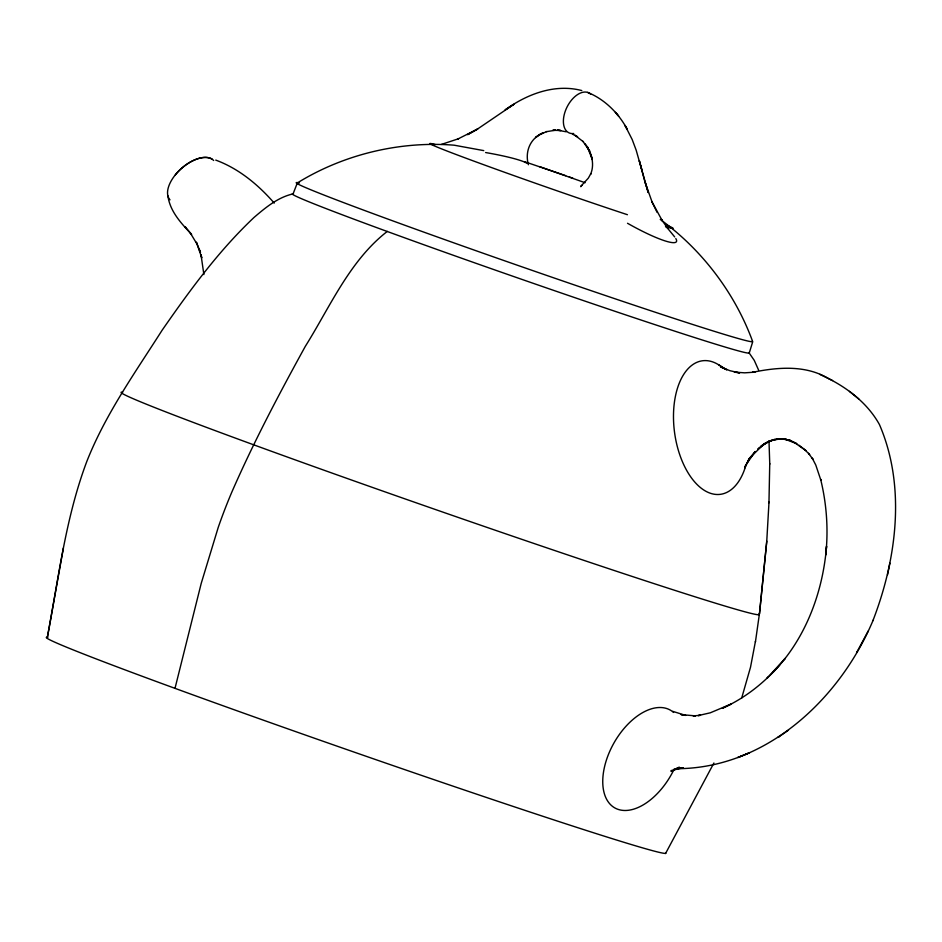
<?xml version="1.0" encoding="UTF-8"?>
<svg xmlns="http://www.w3.org/2000/svg" width="942" height="942" viewBox="0 0 942 942"><rect width="100%" height="100%" fill="white"/><g stroke="black" fill="none" stroke-linecap="round" stroke-linejoin="round"><path stroke-width="1.41" d="M203.884 274.581L201.011 254.717L201.776 257.802L196.372 242.176L200.481 252.421L199.421 249.795M768.955 502.793L769.744 463.57L769.025 441.904M741.695 698.046L750.515 667.23L755.46 641.255M769.708 464.229L769.744 463.57M769.002 502.11L766.717 541.862L759.487 613.843M766.753 541.155L759.523 613.101L755.425 642.008M872.904 620.696C896.666 559.324 906.145 486.378 879.439 424.548C868.194 404.248 849.284 389.164 828.866 378.755C805.681 364.684 777.751 367.168 752.387 372.349L755.037 372.149L744.675 372.832L734.324 372.102L739.623 372.914L729.897 370.689L720.654 366.885L726.824 369.841L718.923 364.978M47.359 637.322C58.569 578.27 65.54 517.759 86.911 461.203C105.528 414.139 135.095 372.655 162.118 330.23C189.789 290.371 218.626 250.855 254.046 217.437C265.644 207.499 278.02 197.208 293.292 193.828M47.277 637.852L63.385 548.067M887.529 574.879L889.907 563.139M175.035 688.213L201.223 583.369L218.25 527.343A325.72 188.977 -69.9 0 1 231.744 492.289C253.528 442.363 279.02 394.133 305.267 346.432C330.065 306.868 349.67 260.593 387.315 231.391M292.986 194.123L297.295 183.066M670.998 770.627L682.997 767.754L675.791 768.707C765.552 769.002 839.934 699.329 873.116 620.236M744.686 468.092L749.361 458.283L747.289 462.534M713.906 762.996L665.523 853.558M868.194 631.069L856.572 652.688L856.984 651.946M744.945 466.431L755.213 451.477L750.032 457.706L763.821 444.153L757.921 448.993L767.283 442.187L761.089 446.061L770.886 440.55L767.695 442.198M784.168 659.6L785.133 658.434L767 678.264C803.444 644.363 822.625 595.238 826.558 546.266L825.722 555.003C828.513 529.698 826.676 503.876 820.6 479.16L820.882 480.243L815.784 465.042L812.216 458.106L812.934 459.39L808.554 453.337L809.625 454.55L804.515 449.511M779.764 664.922L772.958 672.364M581.19 185.892L588.303 178.168L590.834 173.681L590.552 174.282C593.919 166.758 592.659 158.15 589.504 150.791M768.295 676.98C754.836 689.885 739.352 700.754 722.279 708.313L731.298 703.98L710.28 712.811L698.21 715.579L700.483 715.296L693.182 715.885L695.42 715.861L681.09 714.613L685.658 715.39L672.718 711.351M788.466 730.168L777.974 737.433L779.458 736.409M297.613 182.772C343.83 154.311 400.079 140.841 454.174 145.198L483.752 150.614M671.093 771.474L679.382 767.224L673.718 769.767M764.574 443.458L774.583 439.419L768.331 441.409L778.316 438.878L772.299 439.996L782.096 438.819L776.502 439.16L786.005 439.219L776.502 439.16M546.89 131.491L539.001 134.953L543.216 132.81C530.04 138.274 524.776 151.697 528.38 164.72M441.386 144.42L458.624 138.709L457.788 139.039L477.759 128.972L467.609 134.647L477.417 129.113L513.861 104.326L505.112 109.931C526.896 94.153 554.803 83.449 581.791 90.562M546.301 131.703L555.721 130.173L552.718 130.337L560.761 130.479L557.699 130.208L566.248 131.798M680.783 768.06L682.997 767.754M557.699 130.208L558.759 130.302M783.344 439.196L790.032 440.22L785.51 439.396L796.908 443.729L788.383 439.678L794.565 442.622L805.928 450.606L798.957 445.189M524.8 161.765L565.671 175.671M539.483 166.593L585.088 182.724M569.333 176.966L572.866 178.238M215.742 160.093C238.809 168.583 258.238 184.738 274.228 203.083M587.643 92.398C604.74 99.31 618.517 113.158 627.219 129.231L625.029 125.439L632.188 139.534L636.156 150.131L648.226 192.533L644.846 181.559L652.194 202.33L651.782 201.482L662.356 220.875L661.496 219.51L667.748 228.459M832.598 380.568L819.858 374.374M572.43 134.117L577.599 136.814L574.926 135.248L583.534 141.912M660.248 219.427C701.978 249.701 735.078 293.221 752.729 341.734L749.231 353.062L754.248 360.35L758.628 370.159M858.821 399.008L849.46 391.389M186.386 228.223L185.032 226.598L191.603 234.464C181.276 223.313 170.043 211.644 167.888 195.818M617.999 115.407L615.361 112.334L618.659 116.196M582.91 141.265L589.668 151.262L587.431 147.011L592.283 159.551L591.105 155.171M666.347 226.739L674.66 236.901M585.206 143.867L588.032 147.882M190.19 232.78L197.373 244.685M651.782 201.482L657.116 212.362M642.256 171.209L639.335 160.741L644.976 182.053M758.828 614.031A337.754 7.289 19.2 0 1 441.81 511.742A337.754 7.289 19.2 0 1 122.648 392.178M169.996 199.81A29.379 15.649 -41.6 0 1 181.158 168.712A29.379 15.649 -41.6 0 1 213.669 160.493M212.327 159.339A29.39 15.649 -41.6 0 0 209.619 158.02A29.414 15.661 -41.6 0 0 192.698 160.799A29.414 15.661 -41.6 0 0 175.271 174.918M674.213 769.013A56.226 32.758 -60.4 0 1 615.974 808.519A56.226 32.758 -60.4 0 1 615.208 740.824A56.226 32.758 -60.4 0 1 673.565 712.446M746.146 464.371A67.365 37.209 82.3 0 1 697.492 484.93A67.365 37.209 82.3 0 1 675.591 395.44A67.365 37.209 82.3 0 1 722.443 367.533M485.613 152.545A52.658 5.876 8.7 0 1 527.037 163.331M675.803 238.55A55.178 8.725 30.2 0 1 627.525 223.278M580.814 186.716A55.178 8.725 30.2 0 1 582.05 185.374M573.702 133.505A22.314 13.082 -63.3 0 1 566.201 108.825A22.314 13.082 -63.3 0 1 590.764 94.282M752.14 341.216A241.223 5.205 19.2 0 1 517.594 265.314A241.223 5.205 19.2 0 1 299.485 182.96M748.643 352.543A241.647 5.216 19.2 0 1 521.821 279.362A241.647 5.216 19.2 0 1 293.48 193.816M666.218 224.973A128.501 2.767 19.2 0 1 665.499 226.716M627.431 214.705A128.501 2.767 19.2 0 1 484.223 164.909A128.501 2.767 19.2 0 1 435.157 144.538M665.782 853.311A327.628 7.065 19.2 0 1 346.362 749.396A327.628 7.065 19.2 0 1 47.818 637.275M539.354 134.741L535.633 137.497L539.354 134.741M749.526 752.776L737.916 757.474L749.526 752.776"/></g></svg>
